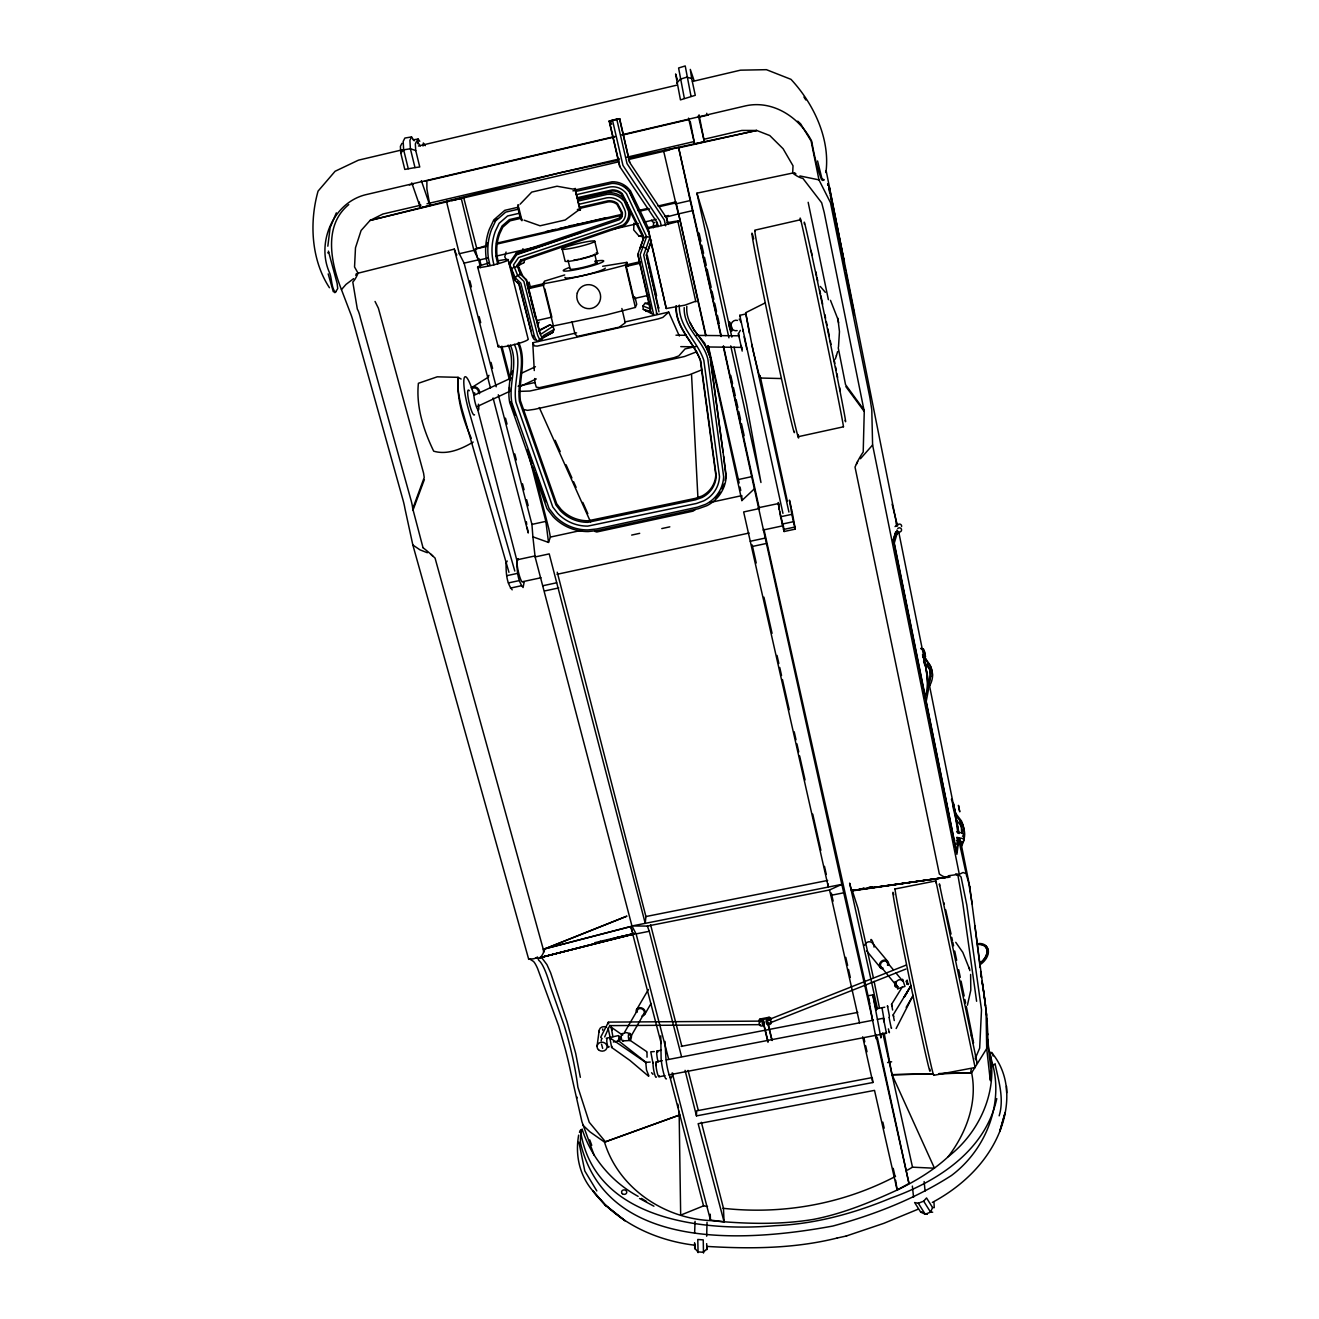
<?xml version="1.0" encoding="UTF-8"?>
<svg xmlns="http://www.w3.org/2000/svg" width="1319" height="1319" viewBox="0 0 1319 1319"><rect width="100%" height="100%" fill="white"/><g stroke="black" fill="none" stroke-linecap="round" stroke-linejoin="round"><path stroke-width="1.5" d="M498.631 263.322L497.181 256.859A44.648 41.318 85 0 1 499.736 233.628L502.786 227.198L510.123 220.817L521.384 218.212L518.631 207.116L504.798 210.315L493.801 219.894L489.365 229.209A55.761 51.606 85 0 0 486.2 258.293L487.849 265.663M990.305 1080.64L986.711 1048.589L986.035 1010.14L969.712 886.467M948.163 875.783L959.309 874.266L872.601 444.998L871.793 409.863L869.88 397.613L830.492 202.664L818.967 179.879L811.103 141.001L800.617 123.821L797.748 121.167M762.349 1024.632L762.333 1022.819M762.3 1021.104L608.422 1022.11L600.689 1037.245L602.156 1038.762M664.974 1075.644L658.939 1076.799A7.601 1.072 79.8 0 1 657.324 1073.105A7.601 1.072 79.8 0 1 655.988 1065.587L655.906 1062.85A7.601 1.072 79.8 0 1 656.598 1062.092M537.509 956.967C531.738 961.584 524.863 955.78 533.47 961.436A57.706 7.65 78.2 0 1 537.641 968.624L558.662 1025.951L565.323 1049.297A73.32 11.871 75.3 0 1 570.913 1073.089L581.926 1121.727L594.127 1155.246M524.22 581.794L523.082 587.516C517.295 580.261 516.999 569.676 516.982 560.69L518.07 558.679M706.671 1236.216L707.033 1222.301M728.945 337.845L696.927 193.168L792.686 173.053A19.818 8.986 46.3 0 0 802.958 178.461L821.688 202.813L824.21 212.491L864.258 411.512L863.203 452.071A28.589 7.32 -67.2 0 0 857.614 461.502L855.025 467.058L939.342 873.953A21.467 11.442 62.9 0 0 947.784 877.465L950.142 876.987M694.618 1233.281L695.064 1221.361M924.124 1181.56L925.081 1191.024M706.918 1246.521L706.819 1249.687L706.671 1243.636M611.934 1046.33L611.637 1047.451L609.84 1037.806L645.749 1062.454L646.508 1069.973L648.866 1075.842M696.465 1115.89L696.646 1110.829L872.238 1077.574L872.848 1082.52L696.465 1115.89L685.072 1070.352M633.977 223.191L633.697 229.935L639.138 236.233L643.177 236.48M653.367 227.742L653.581 222.68L651.405 220.158M694.998 1244.015L694.767 1248.747L694.569 1242.696M792.686 173.053L793.016 165.798L783.107 148.75L769.768 135.544L756.71 130.466L741.839 130.433L703.752 139.319L704.379 141.727L694.651 143.985L688.534 118.133M912.369 1186.094L913.572 1197.339M609.098 1046.594C608.125 1050.32 605.602 1039.174 607.35 1038.564M608.141 1028.342L610.087 1037.229M601.2 1040.823L601.365 1039.603M602.602 1030.155L602.75 1028.952M535.712 339.626A10.816 2.605 77.7 0 1 531.953 335.29L518.829 284.063L515.102 280.485L515.267 277.781L509.216 263.371L516.174 253.232L618.776 218.294A6.084 5.936 72.7 0 0 621.216 212.343L616.946 204.28A12.415 12.085 71.8 0 0 608.24 201.873L579.997 208.353L577.953 201.098L577.87 199.499L607.086 192.788A21.533 20.956 71.8 0 1 622.189 196.976L625.519 200.043M668.997 1074.886L886.467 1033.288L886.401 1032.332M666.903 222.746C701.098 216.481 650.498 228.715 647.81 228.203L666.276 308.514L685.006 305.134L695.855 301.177M660.77 1035.827L661.116 1058.547A12.91 1.797 79.7 0 0 663.506 1072.693A12.91 1.797 79.7 0 0 666.425 1078.876M932.352 1202.417C961.584 1186.754 987.123 1162.847 999.687 1131.669C1009.612 1106.641 1010.502 1077.458 993.702 1055.184M877.399 1019.389L883.417 1018.235L886.467 1033.288M666.276 308.514L647.909 227.725L657.192 225.038M557.245 572.199L645.914 916.54L645.238 923.349L549.215 553.898L535.118 556.948L631.966 925.987L636.104 933.901L668.601 1058.926M417.628 143.672L418.123 139.039L413.193 139.847M423.003 146.03L423.333 142.98L425.295 145.684M999.175 1115.825C1004.484 1098.249 998.285 1079.931 995.037 1063.609M473.191 442.046C461.584 448.971 447.339 455.203 433.687 451.18C423.63 430.423 415.93 406.499 418.403 383.285L437.232 376.822L458.072 377.333C456.473 398.173 463.018 419.376 471.312 438.337M958.336 838.439L956.588 851.975L894.298 543.065L897.085 533.552M956.852 844.292L957.314 840.351M523.89 262.695L524.781 259.431M895.073 888.973L935.88 880.911L936.144 883.005M597.029 1046.462L599.123 1030.831M838.488 347.078L839.461 331.597L838.076 320.006M659.17 1076.535L659.302 1075.776M822.99 179.598L822.842 180.505L821.523 179.615C816.956 167.2 813.938 154.339 811.729 141.265C799.644 117.473 773.033 99.848 745.796 105.817L621.628 134.851M970.57 1072.974L971.361 1068.802M511.871 374.662L512.563 371.035M989.959 1077.26L991.229 1070.979M989.811 1078.81L990.866 1073.303M578.662 1135.131C575.068 1154.9 579.42 1175.229 592.742 1190.777L593.385 1191.585C617.836 1223.076 656.252 1240.701 695.261 1245.268M652.954 1074.309L651.602 1072.726M650.729 242.482L647.514 252.077M651.487 240.371L646.392 254.946L658.313 306.75M721.229 335.85L678.576 147.497L663.572 150.729L678.296 213.925L666.177 217.058M506.364 259.81L504.748 256.859L506.067 252.044M648.717 228.912L630.449 190.744L627.415 187.446A22.423 21.813 73.3 0 0 612.082 181.791L575.562 189.87L577.145 197.735L612.247 189.903A14.641 14.245 73.2 0 1 622.255 193.58L643.177 235.425L643.721 237.75L639.781 249.176M926.251 701.18L928.477 689.557L926.02 667.727L898.75 532.019M893.557 539.817L895.42 533.189M896.64 531.343L893.655 541.318L956.902 854.3L958.765 840.071L966.613 875.865A58.827 2.325 79.8 0 1 968.822 883.598L972.202 903.927M925.295 697.108C929.516 683.16 926.548 668.288 922.509 654.636M895.733 531.771L892.897 540.708M1005.193 1112.395L999.687 1131.669L1004.781 1113.846M825.908 172.575C830.409 138.907 813.675 103.673 790.971 79.338L766.421 69.676L740.487 70.171L692.475 81.465M897.761 988.772L895.304 981.633L897.761 988.772L904.982 986.398L902.542 979.259L902.526 981.352M836.394 355.685L837.631 351.546M705.698 335.784L675.938 201.873L658 206.011M539.306 339.412L538.795 341.06A12.893 3.1 77.7 0 1 534.327 335.883L520.807 283.107L515.267 277.781L517.592 275.325L520.692 274.566L526.182 279.826L539.702 333.015A9.579 2.275 77.7 0 0 542.983 336.873L543.395 335.554L554.062 329.486L552.908 326.337L550.072 324.771L539.207 330.195M835.323 359.098L836.427 355.569M967.404 1005.243L970.8 990.14L970.619 974.428M996.768 1098.612C985.557 1150.597 937.644 1181.445 890.737 1198.163C854.135 1213.348 815.175 1224.081 775.424 1225.648C702.269 1232.061 593.369 1219.663 580.492 1130.284L582.174 1129.328C591.407 1157.901 611.686 1181.972 638.116 1196.349M426.878 182.104L426.878 188.93L429.928 205.599L420.448 207.808L411.775 182.879M498.285 394.76L531.936 524.401L532.892 536.833L548.523 542.422L550.386 537.08L548.753 528.54L532.958 467.091M535.745 958.006L539.009 958.254A21.088 8.029 -86.7 0 0 543.642 952.252L544.846 948.839L626.921 916.144L545.357 948.691L630.762 926.532L632.312 931.214M355.767 275.325L356.377 273.594M648.091 302.908L644.909 303.337L642.914 305.992L643.276 309.338L650.498 311.383L650.894 312.521L637.835 254.336L643.721 237.75L646.607 236.76L650.003 237.206L643.688 255.062L657.027 314.351L656.285 313.015M423.02 547.715L412.748 508.722L424.223 477.494L423.58 473.175L378.388 308.184L375.041 301.457M412.896 510.387L424.372 479.522M893.919 539.24L893.293 539.718M578.596 204.363L604.316 198.411A16.999 16.57 71.8 0 1 621.678 203.208L624.497 209.21A10.684 10.42 72.6 0 1 618.512 223.851L518.548 257.568L513.503 264.905L517.592 275.325L523.857 281.359L537.542 334.944A12.382 2.951 77.7 0 0 541.796 339.906L542.257 338.422L552.875 332.355L554.062 329.486M336.329 212.854L330.113 227.676L327.837 246.191M579.47 1132.411L580.492 1130.284M649.146 295.176L633.829 298.605L634.637 296.742M564.713 274.946L544.549 281.128L542.966 283.865L553.419 325.941L605.652 315.109L635.362 307.426L636.714 304.293L635.313 298.308M932.566 1207.544L930.571 1212.145L925.213 1214.205L920.678 1212.112L914.628 1202.549L918.304 1203.241L923.663 1201.18L926.548 1197.965L932.566 1207.544L934.248 1207.643L933.984 1202.582M856.394 464.304L857.63 461.518M613.335 1041.994L619.369 1040.823L619.336 1038.234M618.726 1035.943L619.369 1040.823M896.145 1028.523L913.16 995.35M975.153 1058.761L979.671 1048.127L981.501 1009.793L966.794 904.982L961.073 876.954A223.669 29.364 78.4 0 0 955.533 873.969M414.182 140.787L411.544 136.945L409.912 140.342L410.39 148.75L414.99 167.595L419.755 167.002L415.732 150.531L415.337 143.886L416.82 140.886L420.299 145.964M606.229 1038.251L618.463 1035.58M673.349 1073.468L671.173 1077.969A12.926 1.764 79.7 0 1 668.271 1071.77A12.926 1.764 79.7 0 1 665.881 1057.624L665.023 1041.383M633.829 298.605L626.278 266.372L627.119 264.69L640.49 261.657M604.679 1036.932L609.84 1025.358M401.965 143.326L400.399 146.327L400.762 152.988L404.801 169.426L414.99 167.595M929.087 685.831L930.142 683.819M635.362 307.426L625.42 265.07L626.888 262.349L602.651 266.273M537.344 325.397L539.092 322.182M929.252 686.424L930.34 684.462A25.028 23.099 -12.8 0 0 932.615 675.18A30.106 27.798 -12.5 0 0 930.587 666.573L925.773 659.978L923.448 649.096L920.794 648.338M742.185 351.085L738.393 333.789L740.338 330.327M507.221 561.037L506.067 563.048C506.018 572.017 506.282 582.685 512.184 589.84M631.323 1035.712L644.249 1013.289M645.172 1013.684L651.075 1003.429M907.373 991.822L904.389 996.933L910.341 986.727M906.169 1007.37L912.171 997.049M636.418 1009.991L648.371 989.547M624.299 1032.744L637.341 1010.387M904.059 997.263L911.116 985.491L893.194 1014.822L894.266 1020.56M892.633 1010.008L891.562 1004.353L902.295 986.942M526.182 279.826L522.769 275.935L517.642 264.674M986.711 1048.589L971.625 1072.776C977.709 1102.635 966.184 1133.186 948.114 1156.796C933.506 1170.332 916.309 1180.604 898.552 1189.408C871.216 1201.972 843.154 1213.628 813.51 1219.383C779.595 1224.972 744.922 1223.917 710.826 1220.619C663.853 1218.525 618.347 1187.891 604.498 1142.089L590.071 1131.949L582.916 1125.206M646.392 254.946L658.972 311.828M518.829 284.063L517.196 281.837M637.835 254.336L650.729 309.058L642.914 305.992M510.288 264.047L516.685 254.715L619.369 219.729A7.436 7.255 72.6 0 0 622.337 212.441L617.523 203.505A13.767 13.404 71.8 0 0 607.878 200.834L579.453 207.363M520.692 274.566L516.999 265.449L520.692 260.09L623.013 225.054A13.932 13.569 72.6 0 0 628.586 211.436L624.299 201.147L621.249 198.345A20.214 19.686 71.8 0 0 607.053 194.404L577.953 201.098M626.36 201.807L630.037 210.908A15.251 14.855 72.7 0 1 623.936 225.829L521.829 260.816L518.713 265.35L516.999 265.449M856.015 889.682L851.711 890.952L947.537 877.119L851.53 890.605L849.634 883.136L877.465 1008.87M872.601 444.998L860.45 458.732M695.344 509.612L692.986 511.162L596.765 531.986L594.803 531.376M676.812 83.13L680.208 79.222L686.886 77.145L691.667 78.53L695.278 95.314L680.456 99.881L675.592 73.963L677.29 79.569M528.721 959.375L412.847 544.994L404.933 508.524A13.239 1.913 76 0 0 403.037 500.148L352.783 320.138A12.267 1.781 75.2 0 0 350.409 313.114L341.456 289.636L346.007 284.409L353.591 278.672M400.762 152.988L403.647 149.838L410.39 148.75L415.732 150.531M348.76 204.593C323.122 225.598 330.921 262.86 341.456 289.636M520.115 204.198L531.738 192.096L557.014 186.226L572.875 189.079L575.249 188.535L575.892 189.623M486.563 245.499L475.252 249.06L478.121 260.272L479.457 258.936L480.99 264.888M706.704 1249.044L703.34 1252.292L697.899 1251.863L694.618 1248.12M679.351 336.015L668.717 312.092L662.847 317.384L658.379 318.868L537.212 346.106L534.277 345.875L532.761 342.742L576.601 332.866M707.94 345.776L741.855 500.593L754.353 488.838L723.29 346.534M494.543 221.13L497.296 218.74M948.031 1156.763C979.242 1132.939 998.401 1091.275 989.712 1052.067L993.092 1054.062M959.441 874.233L963.068 872.502L965.475 873.409M700.818 370.243L688.798 375.025L534.508 409.335L527.386 410.341L524.105 409.566M696.63 351.794L684.561 356.493L529.859 391.034L519.455 391.38M511.508 268.911L514.064 267.114L517.312 266.702L519.356 267.922M895.04 526.594L897.86 524.764A2.16 2.077 -4 0 1 901.602 526.528M876.129 1038.795L868.034 995.812L872.815 994.889L876.195 1010.156M895.403 533.915L898.321 532.019L896.936 530.057M895.848 534.624L900.086 531.887A2.176 2.094 -3.8 0 0 901.19 528.721A2.176 2.094 -3.8 0 0 897.744 528.54M488.624 376.97L471.163 387.901A5.358 4.748 56.8 0 1 479.489 393.721M327.739 252.902L328.728 252.292M907.373 1170.167L912.501 1167.183L934.479 1168.222L892.04 1074.721L884.142 1033.09M540.839 338.538L552.875 332.355M552.908 326.337L541.647 333.707A6.133 1.467 77.7 0 1 539.537 331.234L526.429 279.447M578.381 1142.369L580.376 1142.435A32.728 4.584 84.6 0 1 582.174 1129.328M538.96 331.003L550.072 324.771M518.515 265.614L523.89 262.646M672.212 1072.825L710.463 1220.075L724.082 1221.856L698.147 1123.689L874.513 1090.384L897.134 1189.969L908.972 1183.473L877.25 1037.212M823.666 180.225L824.161 179.879A13.289 1.204 -12.9 0 0 824.029 179.631L823.617 179.565M764.624 303.189L745.631 312.735L749.373 333.196M476.983 406.631L510.321 391.051M519.587 386.714L536.256 378.932M474.18 395.255L511.31 377.959M522.439 372.782L535.432 366.731M895.552 1176.367C842.577 1204.165 782.332 1214.898 722.944 1208.27M872.667 1020.345L841.835 884.373L631.966 925.987L647.382 926.07L829.47 889.995L841.835 884.373L754.353 488.838M918.255 1209.144L883.812 1223.34L846.204 1236.035M707.512 1206.473L703.538 1205.863L680.67 1215.145L679.12 1111.34M654.29 1051.556L650.778 1051.82L652.872 1062.867M336.065 291.548L335.026 292.01A13.042 1.154 -14 0 0 334.465 292.406L334.581 292.604M769.439 1019.34L906.334 965.046M768.779 1023.396L905.873 969.053M605.207 1141.941L679.846 1114.918L604.498 1142.089M581.019 232.474L517.328 253.973L516.174 253.232L516.685 254.715M822.974 179.186L822.133 179.466L817.566 160.984M622.617 1035.151L611.142 1027.188L612.906 1036.718M658.132 226.621L657.225 222.647L619.666 166.425L609.147 121.084L612.412 120.21M616.435 119.617L619.699 118.743L629.724 162.27M545.341 948.691L630.762 926.532L661.248 1043.527M540.971 957.479L633.631 933.72L633.021 932.78M539.751 957.709L633.631 933.72M576.04 224.626L578.794 223.933M496.208 386.78L464.123 263.14L459.292 253.71L446.514 201.51L463.694 197.619L476.588 247.791M451.032 200.801L463.694 197.619M455.83 253.116L454.28 249.11L358.043 273.198A19.422 5.771 -74.5 0 1 352.8 282.035L357.317 309.058A12.283 2.176 78.3 0 1 360.499 318.374L410.555 498.5A13.256 2.638 75.2 0 1 412.748 508.722M612 120.276L616.253 119.254M402.46 149.789L358.455 160.16L335.092 171.272L318.06 191.123C309.174 222.598 311.284 259.991 329.437 287.723M418.453 146.013L676.482 85.24M614.934 136.467L365.281 194.816C332.701 203.11 315.868 243.669 329.882 273.495C331.959 279.76 331.349 286.981 335.24 292.538L337.73 288.581L337.136 283.42L328.398 251.105M409.302 184.924L413.292 184M425.262 181.198L614.753 136.879M622.733 135.016L688.551 119.617M698.526 117.292L708.501 114.951M420.992 205.154L382.889 214.024L370.078 220.438L361.093 230.495L355.487 247.791L354.547 266.966L358.043 273.198M427.01 203.753L619.518 158.923M626.525 157.291L694.124 141.545L690.2 121.282M448.246 201.477L370.078 220.438L560.921 172.575L618.858 160.11M452.252 200.537L618.43 161.874M628.438 159.55L668.486 150.218M678.494 147.893L756.71 130.466L628.85 157.967M572.908 190.876L575.282 190.332L575.249 188.535M575.628 191.453L611.95 183.407A21.104 20.543 73.2 0 1 626.393 188.732L629.212 191.799L649.113 233.331M576.288 194.717L608.751 187.199A17.889 17.411 73.2 0 1 626.541 193.745L646.607 236.76L640.144 254.798L653.663 314.647L643.276 309.338M518.614 209.127L505.655 212.128L495.68 220.801L491.509 229.588A54.903 50.798 85.1 0 0 488.393 258.227L490.025 265.531M519.439 213.233L507.568 215.97L499.11 223.323L495.433 231.056A51.21 47.385 85.1 0 0 493.966 264.822M520.576 216.992L509.414 219.581L502.061 225.978L498.846 232.721A47.039 43.511 85.1 0 0 496.175 257.205L497.659 263.866M577.376 209.507L579.75 208.963L580.393 210.001L578.035 210.545L565.192 219.993L540.032 225.796L524.088 220.158M545.918 231.6L555.645 229.358M559.536 228.467L606.179 217.717M496.521 243.207L622.123 214.272M638.066 210.595L648.041 208.303M475.252 249.06L485.26 246.768M497.279 243.999L621.529 215.376M639.567 211.221L649.575 208.93M659.599 206.621L675.625 202.928M459.292 253.71L473.884 250.363L478.583 259.81L480.611 267.741M675.312 203.983L690.183 200.554L721.064 336.543M600.046 941.387L611.868 938.65M615.808 937.743L633.549 933.638M664.562 216.398L668.535 215.492M464.123 263.14L478.583 259.81M678.296 213.925L693.036 210.545M478.121 260.272L488.129 257.98M496.125 256.133L542.142 245.565M612.164 229.473L638.182 223.505M644.183 222.12L656.186 219.366M754.732 230.198L800.435 219.762M544.928 283.404L529.76 286.882L528.639 288.614L543.906 285.118M594.754 942.689L600.739 941.321M610.697 939.029L634.62 933.555L610.812 938.98M626.278 266.372L639.731 263.322M536.652 320.599L551.837 317.137L544.829 288.877M624.596 322.05L668.717 312.092M707.083 1246.422C750.544 1249.027 794.582 1248.664 837.087 1238.046L837.433 1237.964M782.942 513.355L739.778 315.323L745.927 313.938L753.001 350.409L759.859 378.009L780.782 378.537M518.103 386.253L534.92 382.494L534.706 378.52M696.465 346.353L685.072 348.908L678.79 355.932L673.894 357.713L539.389 387.671L536.272 387.11L534.92 382.494M837.087 1238.046L846.65 1235.936M798.259 436.688L843.517 426.795M531.936 524.401L545.852 521.368L527.501 450.043M738.03 479.621L752.226 476.538M550.386 537.08L582.289 530.172M709.902 502.539L741.806 495.631L741.855 500.593M666.342 150.481L670.068 149.69M517.213 559.784L535.283 555.876M631.669 535.085L639.699 533.338M661.792 528.573L669.821 526.842M758.178 507.782L778.474 503.545M757.996 508.854L743.652 511.953L828.332 887.06L827.986 883.746M506.743 575.694L517.724 573.336M791.697 509.414L795.308 529.117L784.129 531.508L780.601 516.768L791.845 514.344L789.405 500.115L791.318 507.601M508.392 582.932L519.373 580.574M782.151 524.105L793.395 521.697L795.308 529.117M540.988 577.755L522.967 581.613A11.624 1.896 77.6 0 1 518.186 570.913A11.624 1.896 77.6 0 1 518.202 559.718M556.997 574.309L749.126 533.041M763.124 530.04L783.14 525.737L779.694 511.492M510.387 588.109L521.335 585.751M783.453 529.496L794.665 527.089M542.637 585.784L556.667 582.784M750.247 541.268L764.542 538.218M544.747 590.928L558.728 587.928M751.698 546.61L765.943 543.56M640.358 247.197L643.045 246.637L648.107 250.099M615.94 119.37L619.699 118.743M609.147 121.084L612.89 120.474M645.914 916.54L827.656 880.449M422.987 547.682A28.062 2.869 43.8 0 1 430.703 554.095L435.056 558.069L543.247 949.152L544.846 948.839M636.104 933.901L649.261 931.296L681.494 1056.453M829.47 889.995L830.855 895.354L844.259 892.699M639.138 236.233L640.44 235.969M760.074 1019.01L760.09 1020.016A3.001 2.671 0 0 0 758.87 1021.73A3.001 2.671 0 0 1 760.074 1019.01L769.059 1017.279A3.001 2.671 -0.3 0 1 771.434 1019.34M760.09 1020.016L769.092 1018.284A3.001 2.671 -0.3 0 1 771.005 1019.389M657.093 1051.012L661.116 1050.237M681.181 1046.379L857.828 1012.382M875.882 1008.903L884.785 1007.188M656.285 1061.844L662.303 1060.674M666.326 1059.899L873.376 1020.164M887.605 1062.553L891.644 1061.795M933.687 1075.348L975.12 1067.516L935.88 880.911M860.285 889.072L864.291 888.396L860.351 889.072M872.337 887.027L868.314 887.703L872.288 886.995M868.463 887.72L872.519 887.044M860.087 889.006L864.159 888.33M411.544 136.945L404.867 138.05L403.185 141.446L403.647 149.838L408.263 168.7M947.751 877.069L851.53 890.605L945.657 877.498M645.799 311.383L648.981 310.938M569.363 225.796L572.083 225.434M446.514 201.51L449.218 201.246M333.295 291.73L328.184 273.89M645.535 1062.389L650.218 1062.059M622.848 1040.905L629.954 1040.493M932.846 1073.732L892.04 1074.721L932.945 1073.88M938.98 1073.567L971.625 1072.776L939.079 1073.765M610.285 1025.621L760.288 1024.649M675.987 335.191L686.16 335.29M696.333 335.389L739.085 335.817M680.769 346.633L694.998 346.815M707.198 346.963L741.74 347.392M927.356 1214.255L925.213 1214.205L918.304 1203.241M932.681 1212.21L930.571 1212.145L923.663 1201.18M920.678 1212.112L922.393 1212.194M989.712 1052.067A33.338 0.841 74 0 0 992.696 1064.515L994.279 1064.713M663.572 150.729L664.479 150.894M920.86 648.701L923.448 649.162L924.883 656.384M956.572 831.844L961.304 832.8A2.061 1.88 0.6 0 1 962.491 836.262M956.836 837.351L961.6 838.323A2.077 1.88 0.7 0 1 963.76 840.137A2.077 1.88 0.7 0 1 961.765 842.099L958.072 841.341M956.704 838.093L959.985 838.769L959.474 840.862L956.193 840.187M851.959 890.358L856.295 889.748L852.239 890.424L857.977 908.263L873.31 977.461M644.909 303.337L650.531 304.87M818.967 179.879L799.891 175.938M647.002 1052.166L647.035 1057.211M427.34 552.727L419.986 549.858L412.847 544.994M639.517 1198.443L653.927 1206.209M458.072 377.333L461.122 379.031M610.252 121.002L611.686 124.299M641.479 1198.41L646.524 1201.527M520.692 260.09L521.829 260.816M854.234 314.647L854.069 313.048M629.163 1039.718L646.689 1051.622M955.813 819.462L961.337 826.156A32.118 28.606 -10.2 0 1 962.145 833.443M611.637 1047.451L629.971 1060.46L648.536 1076.189M617.869 1040.246L646.376 1062.603M951.411 799.215L956.193 816.263L962.095 823.155A40.295 36.009 -9.8 0 1 964.684 834.119A33.239 29.694 -10.1 0 1 961.683 845.924M956.588 874.629L958.006 875.75L962.804 903.284L976.604 1001.269M794.417 172.657L795.934 173.927M955.269 812.85L961.518 821.045A40.197 37.608 -8.3 0 1 964.238 832.487A33.156 31.013 -8.8 0 1 963.48 838.769M430.719 554.128L432.83 556.14M609.84 1037.806L610.664 1039.52M820.286 286.454L825.348 292.34M611.142 1027.188L612.263 1029.941M955.747 942.31L962.821 952.4L969.514 969.152M887.506 961.172L872.189 942.805A4.715 4.171 -40.5 0 0 864.572 945.261M886.78 961.897L893.227 969.646M895.799 972.746L902.245 980.495A3.891 3.396 -40.5 0 0 895.881 984.403M881.372 967.223L896.739 985.952A3.891 3.396 -40.5 0 0 898.321 986.76M866.748 950.983L880.647 967.948M923.58 661.413L929.829 669.656A26.743 24.665 -12.6 0 1 928.461 685.056M619.732 1036.371L620.194 1039.933L620.293 1038.993M845.891 386.632L864.258 411.512M927.043 663.968L929.384 668.123A26.677 25.49 -12.5 0 1 928.164 684M418.123 139.039L419.788 141.298M863.945 409.846L845.528 384.62L838.224 347.754M925.213 658.033L930.241 665.37A30.057 28.688 -12.3 0 1 932.335 674.256A24.995 23.857 -12.8 0 1 932.187 676.696M803.947 97.045L805.843 99.964M605.52 1141.891L589.23 1122.238L577.87 1087.103A72.957 13.272 76.4 0 0 563.988 1024.912L550.501 986.678A57.706 10.519 80.4 0 0 538.795 960.38A219.449 8.986 80.3 0 0 537.624 957.858M596.815 1190.925L584.812 1170.975L579.09 1143.177M768.532 1023.181L767.823 1021.763M893.194 1014.822L893.655 1016.52M456.341 254.188L456.836 255.095M522.885 248.73L524.5 251.682M577.145 197.735L577.689 198.74L612.494 190.958A13.272 12.926 73.3 0 1 621.579 194.305L642.089 235.524L643.029 239.613M738.393 333.789L739.332 336.906M575.562 189.87L576.123 190.892M541.037 956.786L546.94 964.634L550.65 972.845L567.055 1021.813L575.694 1053.436L580.344 1077.31M891.562 1004.353L892.023 1006.051M690.051 322.43L693.975 330.096L704.808 343.451L710.43 357.828L726.241 476.027A36.24 35.333 5.6 0 1 706.869 505.705L698.361 508.722L597.556 530.518L588.192 531.557A46.511 44.945 20.1 0 1 553.205 516.735L546.973 508.656L509.711 402.592C505.919 383.301 516.685 363.995 508.128 345.083M743.059 329.42L743.092 331.432M830.475 300.32L837.928 319.297M739.778 315.323L740.52 316.84M629.526 191.222L635.577 203.835M827.755 183.935L828.101 185.188M539.29 407.555L590.599 521.994M515.102 280.485L509.216 263.371M555.167 440.332L560.196 451.609M566.049 464.783L571.918 477.94M573.584 481.699L576.106 487.354M582.8 502.391L587.829 513.668M608.686 1023.824L608.207 1022.324M959.886 821.737L960.611 823.468A32.019 30.04 -8.6 0 1 961.518 831.102M883.417 1018.235L883.763 1019.307M843.352 261.739L844.292 264.591M882.032 1008.046L883.928 1018.779M429.928 205.599L421.355 180.654M518.994 270.049L520.741 274.401M602.668 1048.391L601.546 1044.219M955.104 811.696L955.5 813.147L954.033 806.503M710.051 357.449C705.714 338.422 685.072 327.673 686.82 306.387M991.756 1052.331L993.141 1056.008M589.741 1139.88L591.753 1145.321M658.197 307.03L658.692 308.415L658.676 307.129M647.382 926.07L649.261 931.296M510.684 401.899L515.399 415.337M527.534 449.861L532.249 463.299M535.629 472.894L545.736 501.665M976.901 1062.553L977.181 1063.345L939.408 883.895L939.623 885.873M778.968 504.616L778.276 502.523L779.199 509.497M579.75 208.963L575.282 190.332M974.856 1066.659L975.12 1067.516M892.122 504.237L897.547 526.034M944.289 904.01L943.975 902.905L944.107 904.29M508.953 572.314L461.93 408.923A26.479 4.468 76.7 0 1 458.6 378.487M514.806 571.061L467.981 407.571A26.479 4.402 76.7 0 1 464.337 377.63A26.479 4.402 76.7 0 1 473.554 394.002M923.927 660.357L926.02 667.727M580.376 1142.435C606.196 1252.341 746.9 1241.888 832.817 1226.043C874.316 1214.75 915.155 1198.839 951.461 1175.493C984.914 1150.465 1003.611 1105.635 992.696 1064.515M952.78 805.975L958.303 829.651M420.448 207.808L419.211 201.856M469.861 280.848L471.411 286.817M479.16 316.659L480.71 322.627M491.031 362.428L492.581 368.397M505.474 418.139L507.024 424.108M514.773 453.95L516.323 459.919M522.505 483.793L524.055 489.761M526.644 499.72L528.194 505.688M454.28 249.11L490.487 388.066M493.075 397.992L528.243 532.991L527.171 527.32M670.019 1077.244L703.538 1205.863M474.955 393.26A8.854 1.451 76.7 0 0 474.279 398.585A8.854 1.451 76.7 0 0 477.725 409.566L516.702 559.767M972.944 1041.334L973.389 1043.065M477.758 267.394L498.186 346.699M887.736 1006.925L887.423 1005.737L889.451 1016.257M889.319 1017.394C888.231 1014.179 891.957 1031.969 891.463 1027.715M510.305 345.067C518.895 364.028 508.178 383.384 511.887 402.724L549.034 508.458L554.804 515.91A44.005 42.505 20.1 0 0 587.911 529.941L596.897 528.952L697.586 507.156L705.649 504.303A33.7 32.86 5.6 0 0 723.653 476.703L707.841 359.032C703.307 339.972 683.39 328.695 684.198 307.558M501.879 346.172L510.535 379.872M650.58 924.701L681.874 1046.445M688.04 1070.401L698.295 1110.318M701.378 1122.288L723.439 1208.122L724.082 1221.856M501.006 346.996L509.662 380.68M518.697 342.462C527.32 361.571 517.938 381.207 520.411 400.679L556.684 503.726L560.954 509.282A36.009 34.805 20.1 0 0 588.093 520.791L695.459 498.335L702.054 495.977A25.72 25.094 5.6 0 0 715.788 474.889L700.356 360.565C693.481 341.473 675.13 328.233 675.987 305.926M517.79 343.204C526.429 362.313 516.685 381.9 519.472 401.372L555.926 504.963L560.295 510.634A36.569 35.333 20.1 0 0 587.829 522.324L695.542 499.802L702.236 497.428A26.265 25.605 5.6 0 0 716.25 475.895L700.719 360.961C693.992 341.72 675.625 328.365 676.268 306.074M514.311 344.275C522.934 363.319 512.629 382.807 515.927 402.213L552.743 506.925L557.739 513.388A39.867 38.531 20.1 0 0 587.763 526.116L696.416 503.462L703.719 500.874A29.562 28.82 5.5 0 0 719.498 476.637L703.818 360.318C697.421 340.78 678.724 327.491 679.301 305.101M508.079 259.612L528.078 338.785A15.597 2.077 -13.8 0 1 511.69 345.232A15.597 2.077 -13.8 0 1 498.994 345.397M530.518 287.872L529.084 282.151L527.204 284.986L530.106 296.528M531.062 300.386L535.415 317.698M519.092 283.667L530.93 330.69M571.968 321.655L575.018 334.119L577.458 336.394L619.27 327.145L625.255 322.792L621.876 308.498M568.011 260.255L570.105 268.845A13.751 1.451 -13.5 0 0 582.437 267.526A13.751 1.451 -13.5 0 0 596.782 262.745L594.721 254.138A13.767 1.385 -13.5 0 1 580.344 258.887M562.125 248.862L565.06 260.931A16.817 1.698 -13.5 0 0 584.383 258.211A16.817 1.698 -13.5 0 0 596.056 252.968M461.122 197.85L473.884 250.363M704.379 141.727L698.361 115.841M696.927 193.168L708.303 230.66L731.831 337.07M764.113 1025.358L767.971 1041.318M763.668 1024.368L768.004 1042.34M768.301 1024.55L772.159 1040.526M767.856 1023.56L771.697 1039.537M594.803 241.377A16.85 1.599 -13.5 0 1 569.297 248.681A16.85 1.599 -13.5 0 1 571.259 245.367A16.85 1.599 -13.5 0 1 594.803 241.377L597.688 253.462M975.417 1056.437L976.307 1060.229M698.081 1252.638L697.784 1239.481L703.241 1239.893L703.489 1253.05M694.041 80.443L690.299 69.396L691.667 78.53M626.888 262.349L627.811 266.339M808.168 202.302L828.381 299.677M647.233 255.227L656.565 295.637M609.378 121.216L619.897 166.557M811.02 250.379L812.059 254.93M619.452 118.628L629.476 162.155L666.87 218.459L668.238 224.444M746.884 349.387L744.13 336.79M661.165 225.565L660.275 221.592L622.947 165.403L612.577 120.59L616.847 119.567L627.02 163.622L664.281 219.861L665.633 225.829M656.911 222.4L657.818 226.373M829.057 187.117L829.816 190.579M945.657 909.747L951.048 934.066M888.379 1028.869L889.369 1032.728L889.286 1031.771M666.557 218.212L667.909 224.214M827.623 184.231L827.837 185.188M922.673 656.071L922.937 657.241M908.972 1183.473L875.767 1034.31M678.939 215.195L705.912 335.125M708.27 345.627L739.151 483.051M831.333 893.062L833.146 901.108M845.792 957.363L847.606 965.409M848.496 969.416L850.31 977.461M863.863 1037.74L864.769 1041.763M865.676 1045.786L867.028 1051.804M882.84 1122.139L884.192 1128.174M893.227 1168.354L895.04 1176.4M752.176 544.912L756.232 562.999M763.915 597.161L772.06 633.318M777.023 655.428L778.837 663.457M779.743 667.48L781.54 675.509M782.447 679.532L789.224 709.671M794.203 731.765L796.016 739.811M796.923 743.817L798.72 751.863M799.627 755.886L805.052 779.991M812.735 814.136L820.863 850.31M824.49 866.385L826.288 874.415M830.855 895.354L859.543 1022.868M862.675 1036.816L872.848 1082.52M677.768 220.85L695.855 301.804M959.111 808.118C956.753 798.226 961.469 818.951 959.094 809.042M906.499 981.666C905.741 978.319 907.423 986.596 906.895 983.595M699.037 114.835L703.835 139.286M699.119 233.183L700.9 241.196M701.79 245.202L703.588 253.232M704.478 257.238L706.259 265.251M707.149 269.257L711.155 287.311M712.046 291.318L713.826 299.331M714.717 303.354L716.514 311.366M717.404 315.373L719.185 323.386M730.775 375.519L732.556 383.532M733.446 387.555L735.227 395.568M736.117 399.575L737.898 407.604M738.788 411.61L740.586 419.623M741.476 423.63L744.147 435.666M723.455 345.858L759.464 509.183M869.732 1003.446L763.915 529.216M924.405 653.251C922.805 646.458 926.169 661.396 924.52 654.438M907.406 981.138C906.367 976.538 908.692 987.915 907.95 983.793M751.781 344.226L788.927 512.069M734.056 347.128L746.521 403.894L760.964 482.507L730.726 345.875M882.757 1032.81L912.501 1167.183M844.655 266.207L845.149 268.598M969.152 967.47L969.844 970.619M694.107 141.562L694.651 143.985M678.576 147.497L690.183 200.554M760.074 375.651L787.394 501.434M815.752 271.648L816.609 275.622M951.757 937.347L952.466 940.628M691.024 96.369L685.221 65.95L678.593 67.994L684.363 98.43M816.989 277.402L817.747 280.931M952.813 942.261L953.571 945.772M819.726 290.229L820.55 294.055M954.709 951.048L956.671 960.248M791.845 514.344L793.395 521.697M830.311 191.585L829.206 186.836L844.391 262.25L843.781 258.639M829.041 188.287L829.321 189.59M845.1 268.186L845.561 270.543M820.896 295.736L822.677 304.178M958.666 969.712L960.281 977.346M837.647 317.961L838.637 322.809M961.073 981.138L964.173 995.993M824.87 314.647L825.612 318.176M826.337 321.721L827.079 325.265M964.914 999.555L965.623 1003.017M874.101 981.32L879.427 1007.815M827.804 328.777L829.255 335.834M830.311 340.978L831.019 344.424M966.349 1006.496L972.367 1036.47M740.058 487.041L740.75 490.487M924.075 662.649L924.339 663.952M834.119 359.691L834.861 363.385M956.193 816.263L953.225 802.677L953.917 806.057M826.156 170.695L896.821 524.929M925.114 663.82L955.038 812.702L957.841 833.047M959.078 833.559L955.467 814.285M960.413 840.285L969.844 887.192M829.008 187.265L843.83 260.882L843.451 258.475M845.99 272.621L852.997 307.343M828.843 188.601L829.651 192.607M830.294 195.113L832.305 205.154M832.866 208.616L837.549 231.221M838.093 234.634L838.9 238.624M839.56 241.262L842.94 258.046M842.116 255.358L842.676 258.079L842.116 254.633M835.57 366.913L836.246 370.276M852.915 307.129L853.426 309.52M836.905 373.656L837.647 377.399M780.601 516.768L778.259 503.446M548.523 542.422L545.852 521.368M853.311 309.108L853.789 311.465M842.66 255.952L843.072 258.128M741.229 345.512L741.921 349.205M839.626 387.539L840.285 391.034M972.647 1037.905L973.537 1042.917M927.9 682.187L928.609 686.21M883.944 1021.879L883.483 1019.175M983.38 989.926L983.859 992.828M983.331 989.299L984.716 999.505M971.312 1034.838L971.608 1036.602M677.884 1104.234L678.461 1107.762M783.453 526.116L784.129 531.508M759.299 374.563L759.859 378.009M895.634 1180.274L897.134 1189.969M576.898 1096.996L577.046 1097.952M526.347 521.714L526.726 524.5M872.815 994.889L880.894 1037.921L880.911 1033.766M710.331 359.46L723.043 452.153M723.587 456.176L725.763 475.021A35.679 34.805 5.6 0 1 725.071 480.429M630.762 1034.854C631.785 1041.647 631.62 1032.596 630.762 1034.854A3.726 1.385 87.2 0 0 628.586 1034.426A3.726 1.385 87.2 0 0 629.46 1040.295A3.726 1.385 87.2 0 0 631.141 1036.701M543.247 949.152L543.642 952.252M984.056 994.295L985.507 1005.688M980.132 967.585L974.922 925.707M979.753 965.096L980.017 967.091M985.161 1002.902L986.249 1012.184M986.002 1010.14L986.628 1015.251M986.398 1013.322L987.354 1021.335M987.041 1018.631L987.816 1034.772M706.753 113.286L706.951 114.951M988.97 1051.408L987.783 1039.388M987.882 1043.263L991.179 1071.885M532.892 536.833L535.118 556.948M957.627 827.442L958.122 832.85M509.447 387.324L509.744 390.968M655.889 1064.037L655.988 1065.587M532.761 342.742L534.277 370.557M691.552 374.843L697.932 498.038M710.232 1214.189L710.463 1220.075M1006.694 1092.808L1006.512 1086.229M896.376 522.769L896.475 526.199M769.059 1017.279L769.092 1018.284M987.618 1033.601L987.997 1041.68M580.344 208.171L580.393 210.001M798.209 434.561A105.602 1.484 78.1 0 1 775.621 336.378A105.602 1.484 78.1 0 1 755.177 231.386M800.584 221.031A105.817 0.89 78.3 0 1 821.984 318.951A105.817 0.89 78.3 0 1 843.369 426.664M794.368 431.445A101.53 1.583 78 0 1 771.054 330.525A101.53 1.583 78 0 1 753.726 238.838M804.491 224.279A101.777 1.022 78.3 0 1 826.584 324.903A101.777 1.022 78.3 0 1 845.133 420.349M933.654 1074.457A95.215 1.237 78.3 0 1 913.671 984.699A95.215 1.237 78.3 0 1 895.288 889.204M929.796 1069.033A91.539 1.319 78.3 0 1 910.802 985.227A91.539 1.319 78.3 0 1 893.771 894.925M983.199 988.508A24.88 0.989 81.8 0 1 982.028 981.138M981.451 977.214A24.88 0.989 81.8 0 1 980.611 971.312M978.714 944.437A13.998 9.266 -36.6 0 1 987.107 950.834A13.998 9.266 -36.6 0 1 980.017 963.15A13.998 9.266 -36.6 0 0 986.991 950.686A13.998 9.266 -36.6 0 0 978.599 944.289M978.879 943.514A14.971 9.909 -36.6 0 1 987.865 950.356A14.971 9.909 -36.6 0 1 980.281 963.529M985.112 945.476A14.971 9.925 -36.6 0 1 980.792 964.205M983.067 988.013A27.287 1.072 81.8 0 1 982.094 981.93M981.468 977.676A27.287 1.072 81.8 0 1 980.858 973.373M962.59 841.819A33.156 31.013 -8.8 0 1 961.386 844.787M653.581 222.68A74.342 13.915 78.5 0 1 654.933 222.466M498.434 260.75A15.795 1.484 -13.7 0 1 504.93 261.574A15.795 1.484 -13.7 0 1 480.182 267.444A15.795 1.484 -13.7 0 1 488.673 263.075M533.651 336.609A7.386 1.781 77.7 0 1 532.744 335.554M622.222 215.904A7.419 7.222 72.7 0 1 621.2 217.684M623.541 185.814A21.055 20.477 73.4 0 1 626.723 188.172M522.126 219.152A8.244 0.989 76.5 0 1 520.642 218.41A8.244 0.989 76.5 0 1 518.087 208.138A8.244 0.989 76.5 0 1 518.697 205.368M594.737 261.261A20.807 2.193 -13.5 0 1 599.354 263.437A20.807 2.193 -13.5 0 1 569.792 270.708A20.807 2.193 -13.5 0 1 569.528 267.477M605.289 268.12A20.791 2.259 -13.5 0 1 583.625 275.407A20.791 2.259 -13.5 0 1 564.961 277.32M625.42 265.07A111.736 11.657 -13.4 0 1 542.966 283.865M724.147 483.958A35.679 34.805 5.6 0 1 722.054 489.003M720.223 492.152A35.679 34.805 5.6 0 1 715.607 497.824M486.793 246.62A53.37 49.413 84.9 0 1 487.14 242.844M578.629 259.266A13.767 1.385 -13.5 0 1 573.765 260.189M739.168 319.165A4.913 1.105 75.7 0 1 740.767 321.918M737.14 330.591A5.292 5.029 -74 0 1 730.99 325.43A5.292 5.029 -74 0 1 737.519 320.418M488.261 376.492A4.864 1.946 79 0 1 488.986 375.321M471.922 388.742A4.221 3.726 56.8 0 1 478.467 393.342M474.543 414.776A12.827 2.127 76.7 0 1 468.904 401.685A12.827 2.127 76.7 0 1 469.3 390.737M478.385 404.191A8.854 1.451 76.7 0 1 477.725 409.566M658.132 1062.108A7.518 1.055 79.7 0 1 656.714 1053.172A7.518 1.055 79.7 0 1 657.818 1052.018M771.483 1021.384A3.001 2.671 -0.3 0 1 771.054 1022.357M766.916 1022.373A2.506 2.226 -0.3 0 1 767.081 1019.208A2.506 2.226 -0.3 0 1 770.626 1019.373M759.2 1021.566A2.506 2.226 0 0 1 762.943 1020.378A2.506 2.226 0 0 1 763.272 1023.907M599.255 1031.986A4.963 4.419 6.2 0 1 606.658 1027.336M623.508 1040.378A3.726 1.401 87.2 0 1 621.711 1039.636A3.726 1.401 87.2 0 1 621.48 1034.838A3.726 1.401 87.2 0 1 623.211 1033.931M636.368 1012.118A4.781 3.924 31.9 0 1 639.699 1007.667A4.781 3.924 31.9 0 1 645.222 1011.558A4.781 3.924 31.9 0 1 641.891 1016.009M637.308 1012.052A3.759 3.083 31.9 0 1 639.336 1008.639A3.759 3.083 31.9 0 1 643.771 1010.502A3.759 3.083 31.9 0 1 643.293 1014.575M624.266 1033.156A3.842 3.133 31.9 0 1 630.367 1035.745M630.334 1037.443A3.842 3.133 31.9 0 1 629.344 1038.729M870.787 940.332A4.452 0.89 71.7 0 1 872.37 941.189A4.452 0.89 71.7 0 1 874.052 947.108M882.642 968.97A4.831 4.237 -40.5 0 1 879.724 963.694A4.831 4.237 -40.5 0 1 885.511 960.15A4.831 4.237 -40.5 0 1 888.429 965.426M882.939 968.031A3.792 3.33 -40.5 0 1 880.647 963.876A3.792 3.33 -40.5 0 1 885.214 961.089A3.792 3.33 -40.5 0 1 887.506 965.244M656.334 1077.079A7.601 1.088 79.8 0 1 653.845 1070.88A7.601 1.088 79.8 0 1 653.433 1062.389M634.076 933.984L539.619 957.742L634.126 934.017M596.782 262.745L595.446 262.3L596.782 262.745M624.893 1220.652L605.24 1205.022L592.742 1190.777L605.998 1205.78L605.24 1205.022L624.893 1220.652M924.306 651.042L925.46 656.549L924.306 651.042M894.727 983.183L895.436 986.744L894.727 983.183M577.277 293.065A12.085 11.838 56.7 0 0 591.539 308.382A12.085 11.838 56.7 0 0 597.326 288.531A12.085 11.838 56.7 0 0 577.277 293.065M728.813 323.765A4.93 1.088 75.7 0 0 731.435 331.3A4.93 1.088 75.7 0 0 730.924 324.556A4.93 1.088 75.7 0 0 728.813 323.765M759.777 1025.308A2.506 2.242 0 0 0 764.014 1024.484A2.506 2.242 0 0 0 761.096 1021.615A2.506 2.242 0 0 0 759.777 1025.308M766.949 1023.923A2.506 2.242 -0.3 0 0 771.203 1023.099A2.506 2.242 -0.3 0 0 768.285 1020.23A2.506 2.242 -0.3 0 0 766.949 1023.923M598.414 1049.677A5.029 4.468 6.1 0 0 606.888 1048.061A5.029 4.468 6.1 0 0 600.87 1042.307A5.029 4.468 6.1 0 0 598.414 1049.677M622.37 1193.711A2.605 2.242 4.7 0 0 626.69 1192.739A2.605 2.242 4.7 0 0 623.458 1189.952A2.605 2.242 4.7 0 0 622.37 1193.711"/></g></svg>
